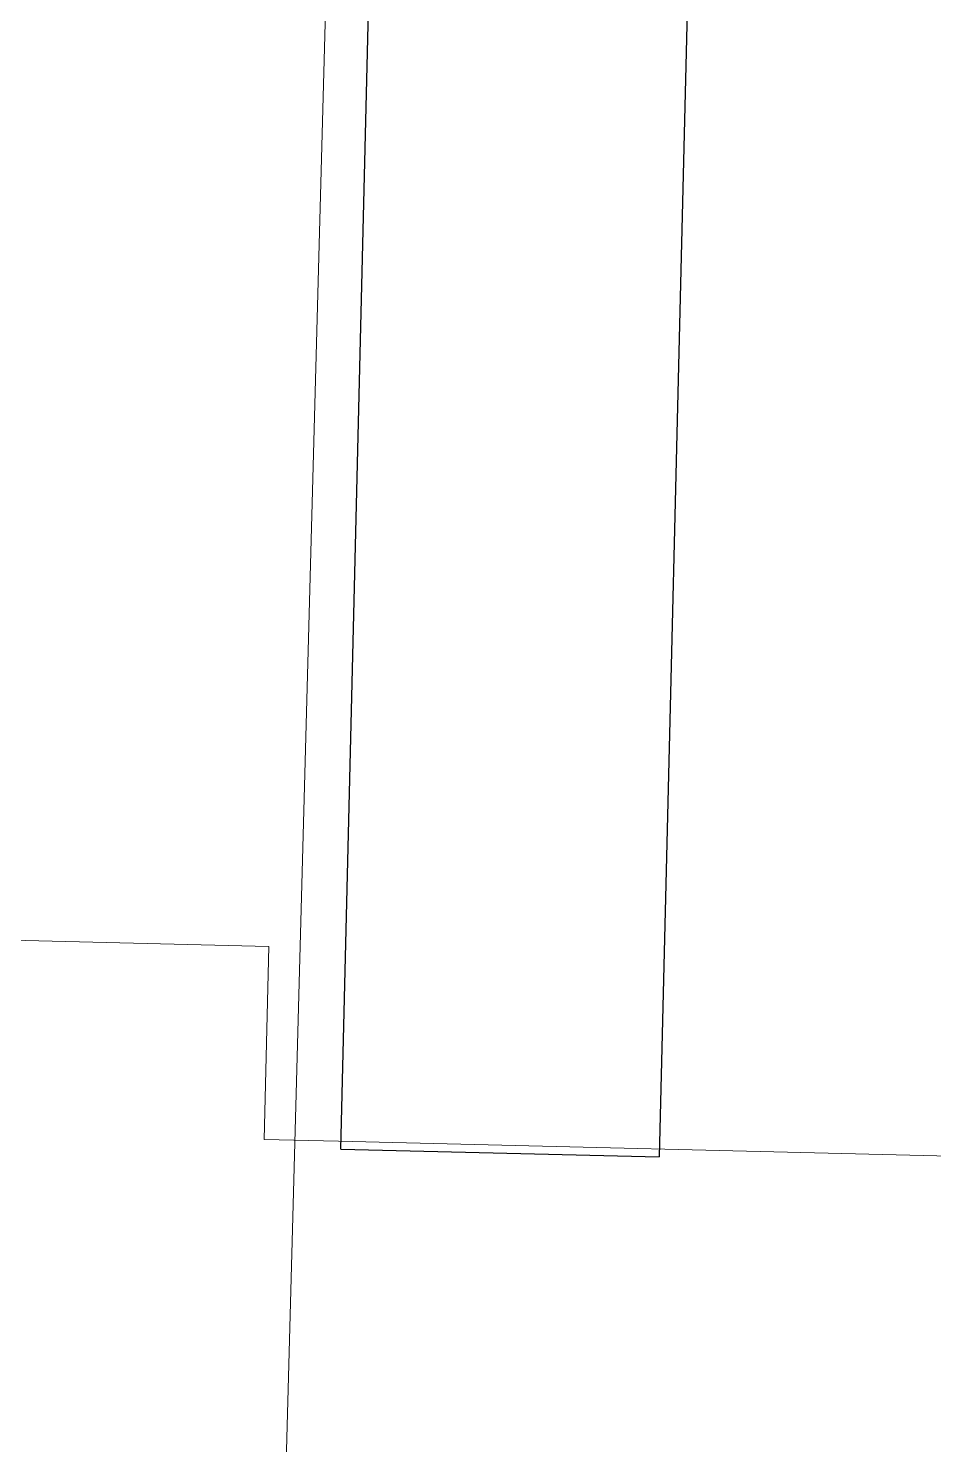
# Model space of a CAD drawing. Header units: millimetres. Extents: x 1418 to 1811, y 1796 to 1956.
# Drawn here: x 1520.852 to 1523.172, y 1845.2 to 1848.831 of the extents above; entities that cross this region are included whole.
import ezdxf

# ---------------------------------------------------------------- set-up
doc = ezdxf.new("R2010")
doc.units = ezdxf.units.MM
doc.layers.add('LAYER01', color=7, linetype='Continuous', lineweight=13)
doc.layers.add('LINHAFINA', color=7, linetype='Continuous', lineweight=15)
doc.layers.add('VEGETAIS', color=3, linetype='Continuous')

msp = doc.modelspace()

# ---------------------------------------------------------------- linework, layer by layer
at = {"layer": 'LAYER01'}
msp.add_line((1522.7277, 1890.1433), (1520.9272, 1823.4673), dxfattribs=at)
at = {"layer": 'LINHAFINA'}
for p, q in [((1517.9463, 1846.5633), (1521.4685, 1846.4766)), ((1521.4685, 1846.4766), (1521.4563, 1845.9822)), ((1521.4563, 1845.9822), (1521.6465, 1845.9776)), ((1521.6465, 1845.9776), (1552.2681, 1845.2322))]:
    msp.add_line(p, q, dxfattribs=at)
at = {"layer": 'VEGETAIS'}
for p, q in [((1521.6522, 1845.9572), (1521.7493, 1849.9487)), ((1522.5656, 1849.9289), (1522.4685, 1845.9374)), ((1521.6522, 1845.9572), (1522.4685, 1845.9374))]:
    msp.add_line(p, q, dxfattribs=at)

doc.saveas('drawing.dxf')
